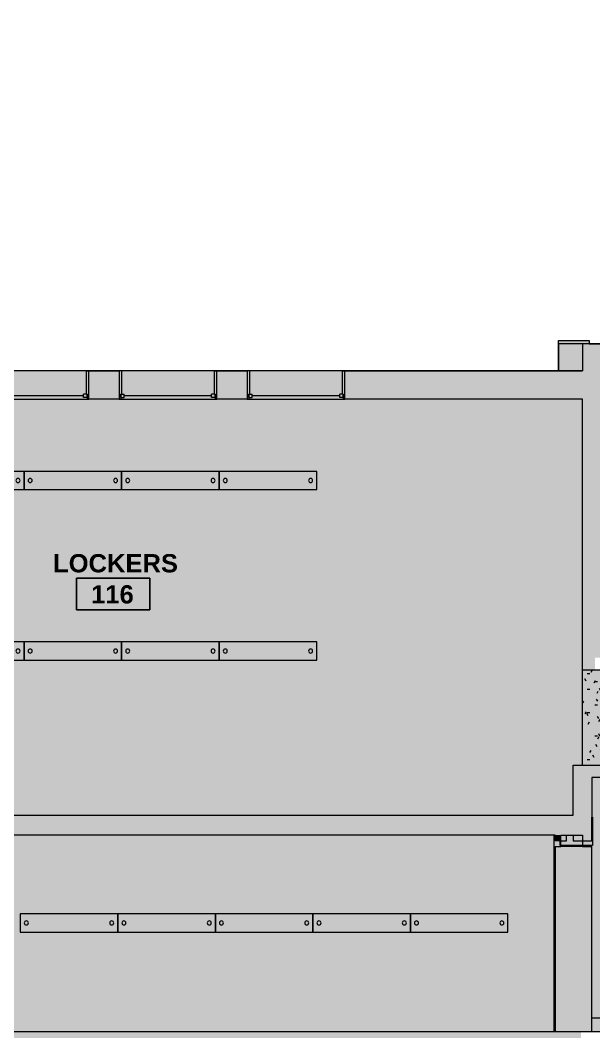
# Model space of a CAD drawing. Header units: inches. Extents: x -1036 to 1669, y -304 to 620.
# Drawn here: x -497.8 to -215.6, y 111.6 to 609.8 of the extents above; entities that cross this region are included whole.
import ezdxf

# ---------------------------------------------------------------- set-up
doc = ezdxf.new("R2010")
doc.units = ezdxf.units.IN
doc.header["$MEASUREMENT"] = 0
for name, color, linetype, lineweight in [('A-AREA-IDEN', 2, 'Continuous', 9), ('A-CLNG', 13, 'Continuous', 13), ('A-CLNG-PATT', 13, 'Continuous', 13), ('A-DETL', 90, 'Continuous', 9), ('A-DETL-GENF', 92, 'Continuous', 9), ('A-GLAZ', 151, 'Continuous', 13), ('A-WALL', 113, 'Continuous', 13), ('A-WALL-PATT', 111, 'Continuous', 13), ('E-LITE-EQPM', 33, 'Continuous', 13), ('I-WALL', 2, 'Continuous', 13)]:
    doc.layers.add(name, color=color, linetype=linetype, lineweight=lineweight)
doc.styles.add('Swis721 Lt BT_B', font='', dxfattribs={"height": 9})
doc.styles.get('Swis721 Lt BT_B').set_extended_font_data('Swis721 Lt BT', bold=True)
pattern_1 = [(0, (0, 0), (15.36, 3.84), [1.267, -10.253, 1.267, -10.253, -61.44]), (0, (0, 0), (15.36, 3.84), [-23.04, 1.267, -21.773, 1.267, -10.253, -26.88]), (0, (0, 0), (15.36, 3.84), [-57.6, 1.267, -6.413, 1.267, -17.933]), (120, (5.76, 1.92), (-11.005538, 11.38215), [1.267, -10.253, 1.267, -10.253, -61.44]), (120, (5.76, 1.92), (-11.005538, 11.38215), [-23.04, 1.267, -21.773, 1.267, -10.253, -26.88]), (120, (5.76, 1.92), (-11.005538, 11.38215), [-57.6, 1.267, -6.413, 1.267, -17.933]), (240, (7.68, 9.6), (-4.354462, -15.22215), [1.267, -10.253, 1.267, -10.253, -61.44]), (240, (7.68, 9.6), (-4.354462, -15.22215), [-23.04, 1.267, -21.773, 1.267, -10.253, -26.88]), (240, (7.68, 9.6), (-4.354462, -15.22215), [-57.6, 1.267, -6.413, 1.267, -17.933])]

# ---------------------------------------------------------------- blocks, each defined once
blk = doc.blocks.new('Fixed - 48_ x 48_-6876863-FIRST FLOOR RCP')
at = {"layer": 'A-GLAZ', "color": 8, "lineweight": 20}
for p, q in [((-25.5, 6.9375), (-24.75, 6.9375)), ((-24.75, 4.4375), (-24.75, 6.9375)), ((-24.75, 6.1875), (-24.75, 4.4375)), ((-24.75, 6.1875), (-23, 6.1875)), ((-23, 6.1875), (-23, 4.4375)), ((-23, 5.3125), (20, 5.3125)), ((20, 6.1875), (20, 4.4375)), ((21.75, 6.1875), (20, 6.1875)), ((21.75, 4.4375), (21.75, 6.9375)), ((22.5, 6.9375), (21.75, 6.9375)), ((21.75, 6.1875), (21.75, 4.4375)), ((-24.75, 4.4375), (-23, 4.4375)), ((-24.75, 4.4375), (-24.25, 4.4375)), ((-24.25, -6.9375), (-24.25, 4.4375)), ((21.75, 4.4375), (20, 4.4375)), ((21.25, 4.4375), (21.75, 4.4375)), ((21.25, 4.4375), (21.25, -6.9375)), ((-24.25, -6.9375), (-25.5, -6.9375)), ((21.25, -6.9375), (22.5, -6.9375))]:
    blk.add_line(p, q, dxfattribs=at)
blk = doc.blocks.new('Pendant Light - Linear - 2 Lamp - 48_ - 277V-6966244-FIRST FLOOR RCP')
at = {"layer": 'E-LITE-EQPM', "lineweight": 9}
for p, q in [((-24, 4.5), (-24, -4.5)), ((24, 4.5), (-24, 4.5)), ((24, -4.5), (24, 4.5)), ((-24, -4.5), (24, -4.5))]:
    blk.add_line(p, q, dxfattribs=at)
for centre, start, end in [((-21, 0), 360, 180), ((-21, 0), 180, 0), ((21, 0), 0, 180), ((21, 0), 180, 360)]:
    blk.add_arc(centre, 1, start, end, dxfattribs=at)
blk = doc.blocks.new('Room Tag - Room Name and Number-3379422-FIRST FLOOR RCP')
at = {"layer": 'A-AREA-IDEN'}
for p, q in [((-0.1881, -0.1636), (-0.1881, -0.0018)), ((-0.1881, -0.0018), (0.1869, -0.0018)), ((0.1869, -0.0018), (-0.1881, -0.0018)), ((-0.1881, -0.0018), (-0.1881, -0.1636)), ((0.1869, -0.0018), (0.1869, -0.1636)), ((0.1869, -0.1636), (0.1869, -0.0018)), ((0.1869, -0.1636), (-0.1881, -0.1636)), ((-0.1881, -0.1636), (0.1869, -0.1636))]:
    blk.add_line(p, q, dxfattribs=at)

msp = doc.modelspace()

# ---------------------------------------------------------------- hatches: boundary and pattern name
at = {"layer": 'A-CLNG-PATT'}
h = msp.add_hatch(dxfattribs=at)
h.set_pattern_fill('FP_2', color=256, style=0, pattern_type=2)
h.set_pattern_definition(pattern_1)
h.paths.add_polyline_path([(-699.87, 218.36), (-225.69, 218.36), (-225.69, 242.98), (-221.2, 242.98), (-221.2, 423.21), (-750.24, 423.21), (-750.24, 467.04), (-913.87, 467.04), (-913.87, 278.03), (-901.87, 278.03), (-901.87, 222.28), (-860.29, 222.28), (-860.29, 218.36), (-703.87, 218.36), (-703.87, 250.1), (-745.68, 250.1), (-745.68, 254.1), (-699.87, 254.1), (-699.87, 248)], flags=0)
h.paths.add_polyline_path([(-905.87, 218.36), (-905.87, 272.03), (-913.87, 272.03), (-913.87, 218.36), (-910.75, 218.36)], flags=0)
h = msp.add_hatch(dxfattribs=at)
h.set_pattern_fill('FP_2', color=256, style=0, pattern_type=2)
h.set_pattern_definition(pattern_1)
h.paths.add_polyline_path([(-171.33, 242.93), (-148.1, 242.93), (-148.1, 289.75), (-221.2, 289.75), (-221.2, 242.98), (-216.56, 242.98), (-216.56, 242.93), (-172.4, 242.93)], flags=0)
h.paths.add_polyline_path([(-171.33, 255.67), (-194.73, 255.67), (-194.73, 279.07), (-171.33, 279.07), (-171.33, 259.62)], flags=0)
h = msp.add_hatch(dxfattribs=at)
h.set_pattern_fill('FP_2', color=256, style=0, pattern_type=2)
h.set_pattern_definition(pattern_1)
h.paths.add_polyline_path([(78.36, 118.45), (306.77, 118.45), (306.77, 233.85), (239.16, 233.85), (239.16, 230.81), (233.04, 230.81), (233.04, 233.85), (48.08, 233.85), (48.08, 289.75), (-141.97, 289.75), (-141.97, 242.93), (-131.8, 242.93), (-131.8, 236.81), (-216.56, 236.81), (-216.56, 217.35), (-216.16, 217.35), (-216.16, 203.35), (-216.8, 203.35), (-216.8, 202.92), (-216.59, 202.92), (-216.59, 118.45), (76.4, 118.45)], flags=0)
h.paths.add_polyline_path([(-22.23, 231.46), (-22.23, 250.71), (4.04, 250.71), (4.04, 231.46), (-16.1, 231.46)], flags=0)
h.paths.add_polyline_path([(-75.48, 231.46), (-101.75, 231.46), (-101.75, 250.71), (-75.48, 250.71), (-75.48, 233.85)], flags=0)
h.paths.add_polyline_path([(-9.08, 237.58), (-2.08, 237.58), (-2.08, 244.58), (-16.1, 244.58), (-16.1, 237.58), (-9.1, 237.58)], flags=0)
h.paths.add_polyline_path([(-95.63, 237.58), (-81.61, 237.58), (-81.61, 244.58), (-95.63, 244.58), (-95.63, 241.11)], flags=0)
h = msp.add_hatch(dxfattribs=at)
h.set_pattern_fill('FP_2', color=256, style=0, pattern_type=2)
h.set_pattern_definition(pattern_1)
h.paths.add_polyline_path([(-450.19, 111.74), (-235.2, 111.74), (-235.2, 208.48), (-734.46, 208.48), (-734.46, 111.74), (-458.61, 111.74)], flags=0)
at = {"layer": 'A-DETL-GENF'}
h = msp.add_hatch(color=9, dxfattribs=at)
h.paths.add_polyline_path([(-216.59, 111.74), (-216.59, 118.45), (9.97, 118.45), (9.97, 111.74), (81.97, 111.74), (81.97, 118.45), (306.85, 118.45), (306.85, 115.31), (414.92, 115.31), (414.92, 210.12), (306.91, 210.12), (306.91, 305.81), (239.16, 305.81), (239.16, 230.81), (233.04, 230.81), (233.04, 234.01), (87.19, 234.01), (87.19, 233.85), (48.08, 233.85), (48.08, 289.75), (-141.97, 289.75), (-141.97, 242.93), (-131.8, 242.93), (-131.8, 236.81), (-216.56, 236.81), (-216.56, 217.35), (-216.16, 217.35), (-216.16, 203.35), (-221.12, 203.35), (-221.12, 202.92), (-231.81, 202.92), (-231.81, 203.35), (-232.16, 203.35), (-232.16, 205.67), (-234.56, 205.67), (-234.56, 208.48), (-968.59, 208.48), (-968.59, 111.74), (-216.8, 111.74)], flags=0)
h.paths.add_polyline_path([(-1036.32, 111.74), (-1035.32, 111.74), (-1035.32, 123.47), (-1021.45, 123.47), (-1021.45, 114.56), (-976.21, 114.56), (-976.21, 203.49), (-1021.45, 203.49), (-1021.45, 195.47), (-1035.32, 195.47), (-1035.32, 244.47), (-1021.45, 244.47), (-1021.45, 218.36), (-923.74, 218.36), (-923.74, 467.04), (-925.55, 467.04), (-925.55, 480.91), (-973.55, 480.91), (-973.55, 467.04), (-1021.45, 467.04), (-1021.45, 418.47), (-1035.32, 418.47), (-1035.32, 480.91), (-1036.32, 480.91), (-1036.32, 114.56)], flags=0)
h.paths.add_polyline_path([(1112.92, 115.31), (1112.92, 127.25), (1126.79, 127.25), (1126.79, 199.25), (1112.92, 199.25), (1112.92, 217.2), (835.82, 217.2), (835.82, 115.31), (1045.14, 115.31), (1045.14, 178.01), (1112.92, 178.01), (1112.92, 172.39), (1050.77, 172.39), (1050.77, 115.31), (1107.39, 115.31)], flags=0)
h.paths.add_polyline_path([(452.64, 115.31), (830.2, 115.31), (830.2, 210.12), (425.04, 210.12), (425.04, 115.31)], flags=0)
h.paths.add_polyline_path([(-699.87, 218.36), (-225.69, 218.36), (-225.69, 242.98), (-216.56, 242.98), (-216.56, 242.93), (-148.1, 242.93), (-148.1, 289.75), (-221.2, 289.75), (-221.2, 423.21), (-338.14, 423.21), (-338.14, 437.09), (-701.14, 437.09), (-701.14, 423.21), (-750.24, 423.21), (-750.24, 467.04), (-794.55, 467.04), (-794.55, 480.91), (-842.55, 480.91), (-842.55, 467.04), (-860.55, 467.04), (-860.55, 480.91), (-908.55, 480.91), (-908.55, 467.04), (-913.87, 467.04), (-913.87, 278.03), (-901.87, 278.03), (-901.87, 222.28), (-860.29, 222.28), (-860.29, 218.36), (-703.87, 218.36), (-703.87, 250.1), (-745.68, 250.1), (-745.68, 254.1), (-699.87, 254.1), (-699.87, 248)], flags=0)
h.paths.add_polyline_path([(-913.87, 218.36), (-905.87, 218.36), (-905.87, 272.03), (-913.87, 272.03), (-913.87, 219.36)], flags=0)
h.paths.add_polyline_path([(803.7, 219.99), (830.2, 219.99), (830.2, 222.83), (871.44, 222.83), (871.44, 311.5), (877.06, 311.5), (877.06, 310.5), (1112.92, 310.5), (1112.92, 313.77), (1126.79, 313.77), (1126.79, 361.77), (1112.92, 361.77), (1112.92, 376.77), (1126.79, 376.77), (1126.79, 424.77), (1112.92, 424.77), (1112.92, 470.58), (1063.46, 470.58), (1063.46, 484.45), (1015.46, 484.45), (1015.46, 470.58), (1000.46, 470.58), (1000.46, 484.45), (952.46, 484.45), (952.46, 470.58), (937.46, 470.58), (937.46, 484.45), (889.46, 484.45), (889.46, 470.58), (818.95, 470.58), (818.95, 425.25), (787.11, 425.25), (787.11, 439.13), (739.11, 439.13), (739.11, 425.25), (724.11, 425.25), (724.11, 439.13), (676.11, 439.13), (676.11, 425.25), (661.11, 425.25), (661.11, 439.13), (613.11, 439.13), (613.11, 425.25), (598.11, 425.25), (598.11, 439.13), (550.11, 439.13), (550.11, 425.25), (535.11, 425.25), (535.11, 439.13), (487.11, 439.13), (487.11, 425.25), (472.11, 425.25), (472.11, 439.13), (424.11, 439.13), (424.11, 425.25), (409.11, 425.25), (409.11, 439.13), (361.11, 439.13), (361.11, 425.25), (316.79, 425.25), (316.79, 219.99), (591.54, 219.99)], flags=0)
h.paths.add_polyline_path([(942.69, 222.83), (1112.92, 222.83), (1112.92, 250.77), (1126.79, 250.77), (1126.79, 298.77), (1112.92, 298.77), (1112.92, 304.5), (877.06, 304.5), (877.06, 222.83)], flags=0)
h.paths.add_polyline_path([(-22.23, 231.46), (-22.23, 250.71), (4.04, 250.71), (4.04, 231.46), (-16.1, 231.46)], flags=0)
h.paths.add_polyline_path([(-101.75, 231.46), (-101.75, 250.71), (-75.48, 250.71), (-75.48, 231.46), (-95.63, 231.46)], flags=0)
h.paths.add_polyline_path([(-2.08, 237.58), (-2.08, 244.58), (-16.1, 244.58), (-16.1, 237.58), (-9.08, 237.58)], flags=0)
h.paths.add_polyline_path([(-95.63, 237.58), (-81.61, 237.58), (-81.61, 244.58), (-95.63, 244.58), (-95.63, 241.11)], flags=0)
h.paths.add_polyline_path([(54.2, 239.97), (87.19, 239.97), (87.19, 246.01), (233.04, 246.01), (233.04, 311.93), (306.91, 311.93), (306.91, 436.5), (100.88, 436.5), (100.88, 394.85), (100.8, 394.85), (100.8, 332.85), (54.2, 332.85), (54.2, 274.74)], flags=0)
h.paths.add_polyline_path([(-1032.79, 292.47), (-1035.32, 292.47), (-1035.32, 307.47), (-1021.45, 307.47), (-1021.45, 292.47), (-1031.7, 292.47)], flags=0)
h.paths.add_polyline_path([(-33.5, 295.87), (-6.44, 295.87), (-6.44, 388.73), (-100.2, 388.73), (-100.2, 347.02), (-57.37, 347.02), (-57.37, 295.87)], flags=0)
h.paths.add_polyline_path([(-0.31, 295.87), (48.08, 295.87), (48.08, 338.98), (94.67, 338.98), (94.67, 388.73), (-0.31, 388.73), (-0.31, 304.98)], flags=0)
h.paths.add_polyline_path([(-148.1, 295.87), (-63.5, 295.87), (-63.5, 340.9), (-106.33, 340.9), (-106.33, 436.5), (-215.08, 436.5), (-215.08, 295.87), (-155.03, 295.87)], flags=0)
h.paths.add_polyline_path([(-1035.32, 355.47), (-1035.32, 370.47), (-1021.45, 370.47), (-1021.45, 355.47), (-1033.12, 355.47)], flags=0)
h.paths.add_polyline_path([(91.76, 394.85), (91.76, 436.5), (-100.2, 436.5), (-100.2, 394.85), (48.08, 394.85)], flags=0)
h.paths.add_polyline_path([(-386.14, 423.21), (-401.14, 423.21), (-401.14, 437.09), (-386.14, 437.09), (-386.14, 431.29)], flags=0)
h.paths.add_polyline_path([(-449.14, 423.21), (-464.14, 423.21), (-464.14, 437.09), (-449.14, 437.09), (-449.14, 428.89)], flags=0)
h.paths.add_polyline_path([(-512.14, 423.21), (-527.14, 423.21), (-527.14, 437.09), (-512.14, 437.09), (-512.14, 426.5)], flags=0)
h.paths.add_polyline_path([(-638.14, 423.21), (-653.14, 423.21), (-653.14, 437.09), (-638.14, 437.09)], flags=0)
h.paths.add_polyline_path([(-590.14, 423.21), (-590.14, 437.09), (-575.14, 437.09), (-575.14, 423.21)], flags=0)
h.paths.add_polyline_path([(96.32, 450.38), (105.95, 450.38), (105.95, 609.81), (-197.93, 609.81), (-197.93, 450.38), (91.76, 450.38)], flags=0)
at = {"layer": 'A-WALL'}
msp.add_hatch(color=250, dxfattribs=at).paths.add_polyline_path([(-232.89, 437.11), (-221.2, 437.11), (-221.2, 450.38), (-217.89, 450.38), (-217.89, 452.11), (-232.89, 452.11)], flags=0)
h = msp.add_hatch(color=250, dxfattribs=at)
h.paths.add_polyline_path([(-232.16, 203.35), (-231.81, 203.35), (-231.81, 205.67), (-232.16, 205.67)], flags=0)
h.paths.add_polyline_path([(-216.16, 203.35), (-216.16, 217.35), (-216.56, 217.35), (-216.59, 205.67), (-221.12, 205.67), (-221.12, 203.35), (-216.56, 203.35)], flags=0)
h.paths.add_polyline_path([(-229.06, 208.42), (-225.69, 208.42), (-225.69, 208.48), (-229.06, 208.48)], flags=0)
at = {"layer": 'A-WALL-PATT', "lineweight": 9}
for points in [[(91.76, 436.5), (91.76, 450.38), (-221.2, 450.38), (-221.2, 436.5), (70.67, 436.5)], [(-221.2, 289.75), (-215.08, 289.75), (-215.08, 436.5), (-221.2, 436.5), (-221.2, 290.67)], [(-221.12, 205.67), (-216.56, 205.67), (-216.56, 242.98), (-225.69, 242.98), (-225.69, 208.42), (-225.48, 208.42), (-221.12, 207.08)], [(-131.8, 236.81), (-131.8, 242.93), (-216.56, 242.93), (-216.56, 236.81), (-131.89, 236.81)], [(-1021.45, 208.48), (-225.69, 208.48), (-225.69, 218.36), (-1021.45, 218.36), (-1021.45, 217.37)], [(-232.16, 205.67), (-231.81, 205.67), (-231.81, 208.42), (-229.06, 208.42), (-229.06, 208.48), (-234.56, 208.48), (-234.56, 205.67)], [(-231.81, 202.92), (-221.12, 202.92), (-221.12, 207.08), (-225.48, 208.42), (-231.81, 208.42), (-231.81, 205.67)], [(-968.59, 106.74), (-221.83, 106.74), (-221.83, 111.74), (-968.59, 111.74)]]:
    msp.add_hatch(color=7, dxfattribs=at).paths.add_polyline_path(points, flags=0)
h = msp.add_hatch(color=7, dxfattribs=at)
h.paths.add_polyline_path([(-449.14, 423.21), (-449.14, 437.09), (-464.14, 437.09), (-464.14, 423.21)], flags=0)
h.paths.add_polyline_path([(-241.84, 423.21), (-221.2, 423.21), (-221.21, 437.09), (-338.14, 437.09), (-338.14, 423.21)], flags=0)
h.paths.add_polyline_path([(-638.14, 423.21), (-638.14, 437.09), (-653.14, 437.09), (-653.14, 423.21)], flags=0)
h.paths.add_polyline_path([(-736.37, 423.21), (-701.14, 423.21), (-701.14, 437.09), (-736.37, 437.09)], flags=0)
h.paths.add_polyline_path([(-575.14, 423.21), (-575.14, 437.09), (-590.14, 437.09), (-590.14, 423.21)], flags=0)
h.paths.add_polyline_path([(-519.64, 423.21), (-512.14, 423.21), (-512.14, 437.09), (-527.14, 437.09), (-527.14, 423.21)], flags=0)
h.paths.add_polyline_path([(-401.14, 423.21), (-386.14, 423.21), (-386.14, 437.09), (-401.14, 437.09), (-401.14, 436.5)], flags=0)
h = msp.add_hatch(color=7, dxfattribs=at)
h.paths.add_polyline_path([(105.4, 111.45), (306.85, 111.45), (306.85, 118.45), (81.97, 118.42), (81.97, 111.45)], flags=0)
h.paths.add_polyline_path([(9.97, 111.45), (9.97, 118.45), (-216.59, 118.45), (-216.59, 111.45), (-33.5, 111.45)], flags=0)

# ---------------------------------------------------------------- linework, layer by layer
at = {"layer": 'A-CLNG'}
for p, q in [((-221.2, 242.98), (-221.2, 289.75)), ((-235.2, 208.48), (-235.2, 111.74)), ((-216.8, 202.92), (-216.8, 203.35))]:
    msp.add_line(p, q, dxfattribs=at)
at = {"layer": 'A-DETL'}
for p, q in [((-208.05, 450.38), (-232.89, 450.38)), ((-232.89, 450.38), (-232.89, 437.11)), ((-232.89, 437.11), (-736.89, 437.11)), ((-1036.32, 111.74), (1126.79, 111.74))]:
    msp.add_line(p, q, dxfattribs=at)
at = {"layer": 'A-WALL', "color": 8, "lineweight": 20}
for p, q in [((-232.89, 437.11), (-232.89, 452.11)), ((-232.89, 452.11), (-217.89, 452.11)), ((-217.89, 452.11), (-217.89, 450.38)), ((-217.89, 450.38), (-208.05, 450.38)), ((-464.14, 423.21), (-464.14, 437.09)), ((-464.14, 437.09), (-449.14, 437.09)), ((-449.14, 437.09), (-449.14, 423.21)), ((-401.14, 423.21), (-401.14, 437.09)), ((-401.14, 437.09), (-386.14, 437.09)), ((-386.14, 437.09), (-386.14, 423.21)), ((-338.14, 423.21), (-338.14, 437.09)), ((-338.14, 437.09), (-221.2, 437.09)), ((-221.2, 437.11), (-232.89, 437.11)), ((-221.2, 437.09), (-221.2, 437.11)), ((-449.14, 423.21), (-464.14, 423.21)), ((-386.14, 423.21), (-401.14, 423.21)), ((-221.2, 423.21), (-338.14, 423.21)), ((-699.87, 218.36), (-225.69, 218.36)), ((-216.56, 217.35), (-216.16, 217.35)), ((-216.16, 217.35), (-216.16, 203.35)), ((-234.56, 208.48), (-1021.45, 208.48)), ((-232.16, 203.35), (-232.16, 205.67)), ((-216.16, 203.35), (-232.16, 203.35))]:
    msp.add_line(p, q, dxfattribs=at)
at = {"layer": 'A-WALL', "lineweight": 9}
for p, q in [((-217.89, 450.38), (-221.2, 450.38)), ((-221.2, 450.38), (-221.2, 437.11)), ((-464.14, 437.09), (-512.14, 437.09)), ((-401.14, 437.09), (-449.14, 437.09)), ((-338.14, 437.09), (-386.14, 437.09)), ((-512.14, 423.21), (-464.14, 423.21)), ((-449.14, 423.21), (-401.14, 423.21)), ((-386.14, 423.21), (-338.14, 423.21)), ((-216.56, 205.67), (-216.56, 217.35)), ((-232.16, 205.67), (-229.06, 205.67)), ((-229.06, 205.67), (-229.06, 208.48)), ((-229.06, 208.48), (-225.69, 208.48)), ((-225.69, 208.48), (-225.69, 205.67)), ((-225.69, 205.67), (-216.56, 205.67)), ((-234.59, 202.92), (-234.59, 111.74)), ((-234.59, 202.92), (-231.81, 202.92)), ((-221.12, 202.92), (-216.59, 202.92)), ((-216.59, 118.45), (-216.59, 202.92))]:
    msp.add_line(p, q, dxfattribs=at)
at = {"layer": 'I-WALL', "color": 8, "lineweight": 20}
for p, q in [((-221.2, 289.75), (-221.2, 423.21)), ((-148.1, 289.75), (-221.2, 289.75)), ((-225.69, 218.36), (-225.69, 242.98)), ((-225.69, 242.98), (-216.56, 242.98)), ((-216.56, 242.98), (-216.56, 242.93)), ((-216.56, 242.93), (-148.1, 242.93)), ((-216.56, 236.81), (-216.56, 217.35)), ((-131.8, 236.81), (-216.56, 236.81)), ((-234.56, 205.67), (-234.56, 208.48)), ((-232.16, 205.67), (-234.56, 205.67)), ((-231.81, 202.92), (-231.81, 208.42)), ((-231.81, 208.42), (-221.12, 208.42)), ((-221.12, 208.42), (-221.12, 202.92)), ((-221.12, 202.92), (-231.81, 202.92)), ((-216.59, 111.45), (-216.59, 118.45)), ((-216.59, 118.45), (9.97, 118.45)), ((-968.59, 111.74), (-221.83, 111.74)), ((-221.83, 111.74), (-221.83, 111.45))]:
    msp.add_line(p, q, dxfattribs=at)

# ---------------------------------------------------------------- block references
at = {"layer": 'A-AREA-IDEN', "xscale": 95.99999999999994, "yscale": 95.99999999999994, "zscale": 95.99999999999994}
msp.add_blockref('Room Tag - Room Name and Number-3379422-FIRST FLOOR RCP', (-452.06, 335.14), dxfattribs=at)
at = {"layer": 'A-GLAZ', "rotation": 180}
for p in [(-489.64, 430.15), (-426.64, 430.15), (-363.64, 430.15)]:
    msp.add_blockref('Fixed - 48_ x 48_-6876863-FIRST FLOOR RCP', p, dxfattribs=at)
at = {"layer": 'E-LITE-EQPM', "lineweight": 9}
for p in [(-519.94, 383.1), (-471.94, 383.1), (-423.94, 383.1), (-375.94, 383.1), (-519.94, 299.1), (-471.94, 299.1), (-423.94, 299.1), (-375.94, 299.1), (-473.83, 165.2), (-425.83, 165.2), (-377.83, 165.2), (-329.83, 165.2), (-281.83, 165.2)]:
    msp.add_blockref('Pendant Light - Linear - 2 Lamp - 48_ - 277V-6966244-FIRST FLOOR RCP', p, dxfattribs=at)

# ---------------------------------------------------------------- texts
at = {"layer": 'A-AREA-IDEN', "char_height": 9, "attachment_point": 1, "style": 'Swis721 Lt BT_B'}
for s, insert, width in [('LOCKERS', (-481.68, 346.86), 71.508), ('116', (-462.96, 331.54), 25.452)]:
    msp.add_mtext(s, dxfattribs=dict(at, insert=insert, width=width))

doc.saveas('drawing.dxf')
